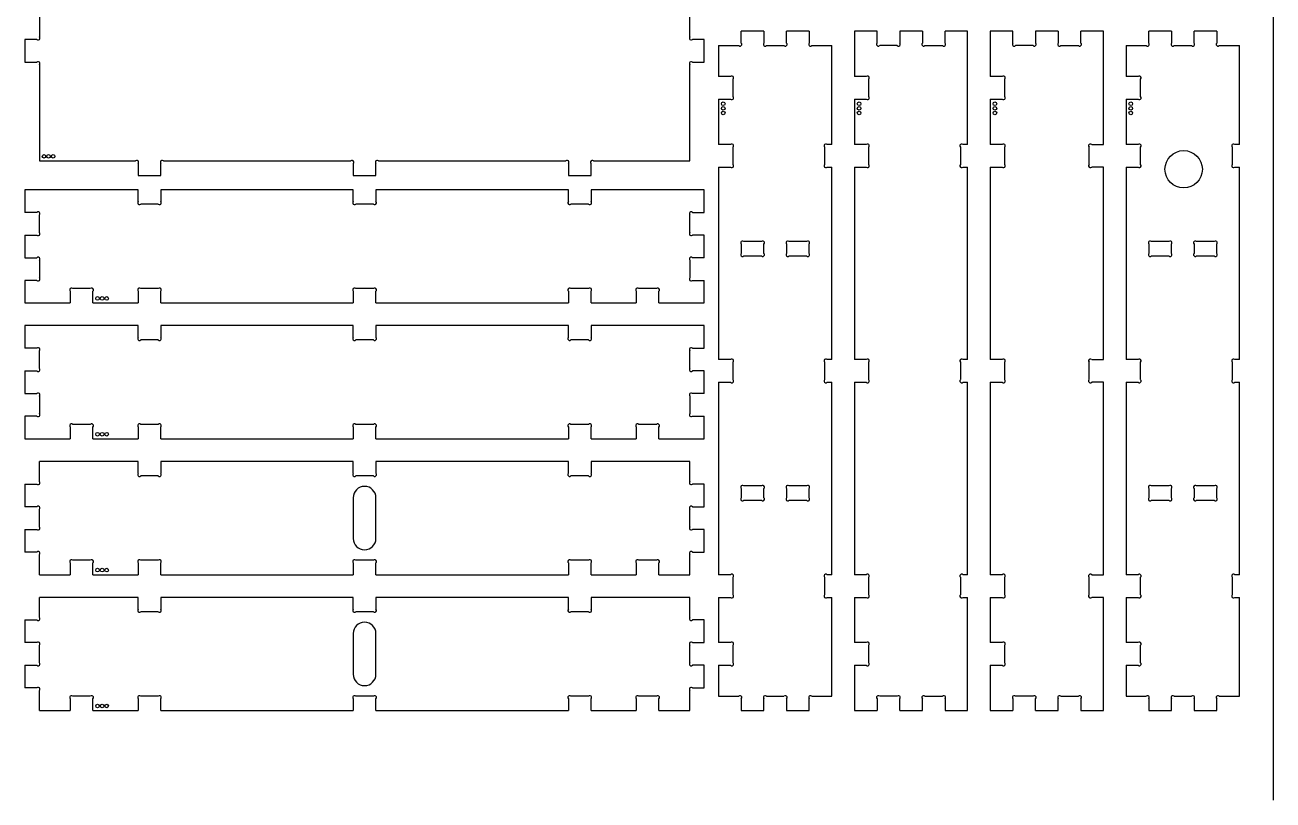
# Model space of a CAD drawing. Header units: inches. Extents: x 0.8 to 22.5, y -0.3 to 48.
# Drawn here: x 0.8 to 22.5, y -0.32 to 13.15 of the extents above; entities that cross this region are included whole.
import ezdxf

# ---------------------------------------------------------------- set-up
doc = ezdxf.new("R2010")
doc.units = ezdxf.units.IN
doc.header["$MEASUREMENT"] = 0
doc.layers.add('FORMAT', color=7, linetype='Continuous')

msp = doc.modelspace()

# ---------------------------------------------------------------- linework, layer by layer
at = {"color": 7, "linetype": 'Continuous', "lineweight": 25}
for p, q in [((13.25, 12.838), (13.25, 13.044)), ((13.644, 13.044), (13.25, 13.044)), ((13.644, 13.044), (13.644, 12.838)), ((14.038, 12.838), (14.038, 13.044)), ((14.431, 13.044), (14.038, 13.044)), ((14.431, 13.044), (14.431, 12.838)), ((15.219, 13.044), (15.219, 12.256)), ((15.612, 13.044), (15.219, 13.044)), ((15.612, 12.838), (15.612, 13.044)), ((16.006, 13.044), (16.006, 12.838)), ((16.4, 13.044), (16.006, 13.044)), ((16.4, 13.044), (16.4, 12.838)), ((16.794, 12.838), (16.794, 13.044)), ((17.187, 13.044), (16.794, 13.044)), ((17.187, 11.075), (17.187, 13.044)), ((17.581, 13.044), (17.581, 12.256)), ((17.975, 13.044), (17.581, 13.044)), ((17.975, 12.838), (17.975, 13.044)), ((18.762, 13.044), (18.368, 13.044)), ((18.368, 13.044), (18.368, 12.838)), ((18.762, 13.044), (18.762, 12.838)), ((19.549, 13.044), (19.156, 13.044)), ((19.156, 12.838), (19.156, 13.044)), ((19.549, 11.075), (19.549, 13.044)), ((12.857, 12.794), (12.857, 12.256)), ((12.857, 12.794), (13.206, 12.794)), ((13.688, 12.794), (13.993, 12.794)), ((14.476, 12.794), (14.825, 12.794)), ((14.825, 11.075), (14.825, 12.794)), ((15.962, 12.794), (15.657, 12.794)), ((16.444, 12.794), (16.749, 12.794)), ((18.324, 12.794), (18.019, 12.794)), ((18.806, 12.794), (19.112, 12.794)), ((13.062, 12.256), (12.857, 12.256)), ((13.107, 11.907), (13.107, 12.212)), ((15.425, 12.256), (15.219, 12.256)), ((15.469, 11.907), (15.469, 12.212)), ((17.787, 12.256), (17.581, 12.256)), ((17.831, 11.907), (17.831, 12.212)), ((12.857, 11.863), (12.857, 11.075)), ((12.857, 11.863), (13.062, 11.863)), ((15.219, 11.863), (15.219, 11.075)), ((15.219, 11.863), (15.425, 11.863)), ((17.581, 11.863), (17.581, 11.075)), ((17.581, 11.863), (17.787, 11.863)), ((13.062, 11.075), (12.857, 11.075)), ((14.825, 11.075), (14.744, 11.075)), ((15.425, 11.075), (15.219, 11.075)), ((17.187, 11.075), (17.106, 11.075)), ((17.787, 11.075), (17.581, 11.075)), ((19.344, 11.075), (19.549, 11.075)), ((13.107, 10.726), (13.107, 11.031)), ((14.7, 11.031), (14.7, 10.726)), ((15.469, 10.726), (15.469, 11.031)), ((17.062, 11.031), (17.062, 10.726)), ((17.831, 10.726), (17.831, 11.031)), ((19.299, 10.726), (19.299, 11.031)), ((12.857, 10.682), (12.857, 7.335)), ((12.857, 10.682), (13.062, 10.682)), ((14.744, 10.682), (14.825, 10.682)), ((14.825, 7.335), (14.825, 10.682)), ((15.219, 10.682), (15.219, 7.335)), ((15.219, 10.682), (15.425, 10.682)), ((17.106, 10.682), (17.187, 10.682)), ((17.187, 7.335), (17.187, 10.682)), ((17.581, 10.682), (17.581, 7.335)), ((17.581, 10.682), (17.787, 10.682)), ((19.549, 10.682), (19.344, 10.682)), ((19.549, 7.335), (19.549, 10.682)), ((13.25, 9.344), (13.25, 9.182)), ((13.6, 9.388), (13.294, 9.388)), ((13.644, 9.182), (13.644, 9.344)), ((14.038, 9.344), (14.038, 9.182)), ((14.387, 9.388), (14.082, 9.388)), ((14.431, 9.182), (14.431, 9.344)), ((13.294, 9.138), (13.6, 9.138)), ((14.082, 9.138), (14.387, 9.138)), ((0.796, 7.926), (0.796, 7.532)), ((2.764, 7.926), (0.796, 7.926)), ((2.764, 7.72), (2.764, 7.926)), ((6.504, 7.926), (3.158, 7.926)), ((3.158, 7.926), (3.158, 7.72)), ((6.504, 7.72), (6.504, 7.926)), ((10.244, 7.926), (6.898, 7.926)), ((6.898, 7.926), (6.898, 7.72)), ((10.244, 7.72), (10.244, 7.926)), ((12.607, 7.926), (10.638, 7.926)), ((10.638, 7.926), (10.638, 7.72)), ((12.607, 7.532), (12.607, 7.926)), ((3.114, 7.676), (2.808, 7.676)), ((6.854, 7.676), (6.548, 7.676)), ((10.594, 7.676), (10.289, 7.676)), ((1.001, 7.532), (0.796, 7.532)), ((1.046, 7.182), (1.046, 7.488)), ((12.357, 7.182), (12.357, 7.488)), ((12.401, 7.532), (12.607, 7.532)), ((13.062, 7.335), (12.857, 7.335)), ((13.107, 6.986), (13.107, 7.291)), ((14.7, 7.291), (14.7, 6.986)), ((14.825, 7.335), (14.744, 7.335)), ((15.425, 7.335), (15.219, 7.335)), ((15.469, 6.986), (15.469, 7.291)), ((17.062, 7.291), (17.062, 6.986)), ((17.187, 7.335), (17.106, 7.335)), ((17.787, 7.335), (17.581, 7.335)), ((17.831, 6.986), (17.831, 7.291)), ((19.299, 6.986), (19.299, 7.291)), ((19.344, 7.335), (19.549, 7.335)), ((0.796, 7.138), (0.796, 6.745)), ((0.796, 7.138), (1.001, 7.138)), ((12.607, 7.138), (12.401, 7.138)), ((12.607, 6.745), (12.607, 7.138)), ((0.796, 6.745), (1.001, 6.745)), ((12.607, 6.745), (12.401, 6.745)), ((12.857, 6.941), (12.857, 3.595)), ((12.857, 6.941), (13.062, 6.941)), ((14.744, 6.941), (14.825, 6.941)), ((14.825, 3.595), (14.825, 6.941)), ((15.219, 6.941), (15.219, 3.595)), ((15.219, 6.941), (15.425, 6.941)), ((17.106, 6.941), (17.187, 6.941)), ((17.187, 3.595), (17.187, 6.941)), ((17.581, 6.941), (17.581, 3.595)), ((17.581, 6.941), (17.787, 6.941)), ((19.549, 6.941), (19.344, 6.941)), ((19.549, 3.595), (19.549, 6.941)), ((1.046, 6.7), (1.046, 6.395)), ((12.357, 6.7), (12.357, 6.395)), ((0.796, 6.351), (0.796, 5.957)), ((1.001, 6.351), (0.796, 6.351)), ((12.401, 6.351), (12.607, 6.351)), ((12.607, 5.957), (12.607, 6.351)), ((1.583, 6.163), (1.583, 5.957)), ((1.932, 6.207), (1.627, 6.207)), ((1.977, 5.957), (1.977, 6.163)), ((2.764, 6.163), (2.764, 5.957)), ((3.114, 6.207), (2.808, 6.207)), ((3.158, 5.957), (3.158, 6.163)), ((6.504, 6.163), (6.504, 5.957)), ((6.854, 6.207), (6.548, 6.207)), ((6.898, 5.957), (6.898, 6.163)), ((10.244, 6.163), (10.244, 5.957)), ((10.594, 6.207), (10.289, 6.207)), ((10.638, 5.957), (10.638, 6.163)), ((11.425, 6.163), (11.425, 5.957)), ((11.775, 6.207), (11.47, 6.207)), ((11.819, 5.957), (11.819, 6.163)), ((0.796, 5.957), (1.583, 5.957)), ((1.977, 5.957), (2.764, 5.957)), ((3.158, 5.957), (6.504, 5.957)), ((6.898, 5.957), (10.244, 5.957)), ((10.638, 5.957), (11.425, 5.957)), ((11.819, 5.957), (12.607, 5.957)), ((13.25, 5.094), (13.25, 4.932)), ((13.6, 5.138), (13.294, 5.138)), ((13.644, 4.932), (13.644, 5.094)), ((14.038, 5.094), (14.038, 4.932)), ((14.387, 5.138), (14.082, 5.138)), ((14.431, 4.932), (14.431, 5.094)), ((13.294, 4.888), (13.6, 4.888)), ((14.082, 4.888), (14.387, 4.888)), ((13.062, 3.595), (12.857, 3.595)), ((13.107, 3.245), (13.107, 3.551)), ((14.7, 3.551), (14.7, 3.245)), ((14.825, 3.595), (14.744, 3.595)), ((15.425, 3.595), (15.219, 3.595)), ((15.469, 3.245), (15.469, 3.551)), ((17.062, 3.551), (17.062, 3.245)), ((17.187, 3.595), (17.106, 3.595)), ((17.787, 3.595), (17.581, 3.595)), ((17.831, 3.245), (17.831, 3.551)), ((19.299, 3.245), (19.299, 3.551)), ((19.344, 3.595), (19.549, 3.595)), ((1.046, 2.852), (1.046, 3.201)), ((2.764, 3.201), (1.046, 3.201)), ((2.764, 2.995), (2.764, 3.201)), ((3.158, 3.201), (3.158, 2.995)), ((6.504, 3.201), (3.158, 3.201)), ((6.504, 2.995), (6.504, 3.201)), ((10.244, 3.201), (6.898, 3.201)), ((6.898, 3.201), (6.898, 2.995)), ((10.244, 2.995), (10.244, 3.201)), ((10.638, 3.201), (10.638, 2.995)), ((12.357, 3.201), (10.638, 3.201)), ((12.357, 2.852), (12.357, 3.201)), ((12.857, 3.201), (12.857, 2.414)), ((12.857, 3.201), (13.062, 3.201)), ((14.744, 3.201), (14.825, 3.201)), ((14.825, 1.483), (14.825, 3.201)), ((15.219, 3.201), (15.219, 2.414)), ((15.219, 3.201), (15.425, 3.201)), ((17.106, 3.201), (17.187, 3.201)), ((17.187, 1.233), (17.187, 3.201)), ((17.581, 3.201), (17.581, 2.414)), ((17.581, 3.201), (17.787, 3.201)), ((19.549, 3.201), (19.344, 3.201)), ((19.549, 1.233), (19.549, 3.201)), ((3.114, 2.951), (2.808, 2.951)), ((6.854, 2.951), (6.548, 2.951)), ((10.594, 2.951), (10.289, 2.951)), ((0.796, 2.808), (0.796, 2.414)), ((0.796, 2.808), (1.001, 2.808)), ((12.607, 2.808), (12.401, 2.808)), ((12.607, 2.414), (12.607, 2.808)), ((1.001, 2.414), (0.796, 2.414)), ((6.504, 2.571), (6.504, 1.863)), ((6.898, 1.863), (6.898, 2.571)), ((12.401, 2.414), (12.607, 2.414)), ((13.062, 2.414), (12.857, 2.414)), ((15.425, 2.414), (15.219, 2.414)), ((17.787, 2.414), (17.581, 2.414)), ((1.046, 2.064), (1.046, 2.37)), ((12.357, 2.064), (12.357, 2.37)), ((13.107, 2.064), (13.107, 2.37)), ((15.469, 2.064), (15.469, 2.37)), ((17.831, 2.064), (17.831, 2.37)), ((0.796, 2.02), (0.796, 1.626)), ((0.796, 2.02), (1.001, 2.02)), ((12.607, 2.02), (12.401, 2.02)), ((12.607, 1.626), (12.607, 2.02)), ((12.857, 2.02), (12.857, 1.483)), ((12.857, 2.02), (13.062, 2.02)), ((15.219, 2.02), (15.219, 1.233)), ((15.219, 2.02), (15.425, 2.02)), ((17.581, 2.02), (17.581, 1.233)), ((17.581, 2.02), (17.787, 2.02)), ((1.001, 1.626), (0.796, 1.626)), ((1.046, 1.233), (1.046, 1.582)), ((12.357, 1.233), (12.357, 1.582)), ((12.401, 1.626), (12.607, 1.626)), ((1.583, 1.439), (1.583, 1.233)), ((1.932, 1.483), (1.627, 1.483)), ((1.977, 1.233), (1.977, 1.439)), ((2.764, 1.439), (2.764, 1.233)), ((3.114, 1.483), (2.808, 1.483)), ((3.158, 1.233), (3.158, 1.439)), ((6.504, 1.439), (6.504, 1.233)), ((6.854, 1.483), (6.548, 1.483)), ((6.898, 1.233), (6.898, 1.439)), ((10.244, 1.439), (10.244, 1.233)), ((10.594, 1.483), (10.289, 1.483)), ((10.638, 1.233), (10.638, 1.439)), ((11.425, 1.439), (11.425, 1.233)), ((11.775, 1.483), (11.47, 1.483)), ((11.819, 1.233), (11.819, 1.439)), ((12.857, 1.483), (13.206, 1.483)), ((13.25, 1.439), (13.25, 1.233)), ((13.644, 1.233), (13.644, 1.439)), ((13.688, 1.483), (13.993, 1.483)), ((14.038, 1.439), (14.038, 1.233)), ((14.431, 1.233), (14.431, 1.439)), ((14.476, 1.483), (14.825, 1.483)), ((15.612, 1.439), (15.612, 1.233)), ((15.962, 1.483), (15.657, 1.483)), ((16.006, 1.233), (16.006, 1.439)), ((16.4, 1.233), (16.4, 1.439)), ((16.444, 1.483), (16.749, 1.483)), ((16.794, 1.439), (16.794, 1.233)), ((17.975, 1.439), (17.975, 1.233)), ((18.324, 1.483), (18.019, 1.483)), ((18.368, 1.233), (18.368, 1.439)), ((18.762, 1.233), (18.762, 1.439)), ((18.806, 1.483), (19.112, 1.483)), ((19.156, 1.439), (19.156, 1.233)), ((1.046, 1.233), (1.583, 1.233)), ((1.977, 1.233), (2.764, 1.233)), ((3.158, 1.233), (6.504, 1.233)), ((6.898, 1.233), (10.244, 1.233)), ((10.638, 1.233), (11.425, 1.233)), ((11.819, 1.233), (12.357, 1.233)), ((13.25, 1.233), (13.644, 1.233)), ((14.038, 1.233), (14.431, 1.233)), ((15.219, 1.233), (15.612, 1.233)), ((16.006, 1.233), (16.4, 1.233)), ((16.794, 1.233), (17.187, 1.233)), ((17.581, 1.233), (17.975, 1.233)), ((18.368, 1.233), (18.762, 1.233)), ((19.156, 1.233), (19.549, 1.233))]:
    msp.add_line(p, q, dxfattribs=at)
for centre, radius in [((12.937, 11.783), 0.0313), ((12.937, 11.703), 0.0312), ((15.299, 11.783), 0.0313), ((15.299, 11.703), 0.0312), ((17.661, 11.783), 0.0313), ((17.661, 11.703), 0.0312), ((12.937, 11.623), 0.0313), ((15.299, 11.623), 0.0313), ((17.661, 11.623), 0.0313), ((2.057, 6.037), 0.0312), ((2.137, 6.037), 0.0312), ((2.217, 6.037), 0.0312), ((2.057, 1.313), 0.0313), ((2.137, 1.313), 0.0313), ((2.217, 1.313), 0.0313)]:
    msp.add_circle(centre, radius, dxfattribs=at)
for centre, radius, start, end in [((13.228, 12.816), 0.0312, 224.7488, 45.2512), ((13.666, 12.816), 0.0313, 134.7488, 315.2512), ((14.016, 12.816), 0.0312, 224.7488, 45.2512), ((14.453, 12.816), 0.0312, 134.7488, 315.2512), ((15.634, 12.816), 0.0313, 134.7488, 315.2512), ((15.984, 12.816), 0.0312, 224.7488, 45.2512), ((16.422, 12.816), 0.0312, 134.7488, 315.2512), ((16.772, 12.816), 0.0312, 224.7488, 45.2512), ((17.997, 12.816), 0.0312, 134.7488, 315.2512), ((18.346, 12.816), 0.0313, 224.7488, 45.2512), ((18.784, 12.816), 0.0313, 134.7488, 315.2512), ((19.134, 12.816), 0.0313, 224.7488, 45.2512), ((13.085, 12.234), 0.0313, 314.7488, 135.2512), ((15.447, 12.234), 0.0313, 314.7488, 135.2512), ((17.809, 12.234), 0.0313, 314.7488, 135.2512), ((13.085, 11.885), 0.0312, 224.7488, 45.2512), ((15.447, 11.885), 0.0312, 224.7488, 45.2512), ((17.809, 11.885), 0.0313, 224.7488, 45.2512), ((13.085, 11.053), 0.0312, 314.7488, 135.2512), ((14.722, 11.053), 0.0313, 44.7488, 225.2512), ((15.447, 11.053), 0.0312, 314.7488, 135.2512), ((17.084, 11.053), 0.0313, 44.7488, 225.2512), ((17.809, 11.053), 0.0313, 314.7488, 135.2512), ((19.321, 11.053), 0.0313, 44.7488, 225.2512), ((13.085, 10.704), 0.0312, 224.7488, 45.2512), ((14.722, 10.704), 0.0312, 134.7488, 315.2512), ((15.447, 10.704), 0.0312, 224.7488, 45.2512), ((17.084, 10.704), 0.0313, 134.7488, 315.2512), ((17.809, 10.704), 0.0313, 224.7488, 45.2512), ((19.321, 10.704), 0.0313, 134.7488, 315.2512), ((13.272, 9.366), 0.0313, 44.7488, 225.2512), ((13.622, 9.366), 0.0313, 314.7488, 135.2512), ((14.06, 9.366), 0.0313, 44.7488, 225.2512), ((14.409, 9.366), 0.0313, 314.7488, 135.2512), ((13.272, 9.16), 0.0313, 134.7488, 315.2512), ((13.622, 9.16), 0.0313, 224.7488, 45.2512), ((14.06, 9.16), 0.0313, 134.7488, 315.2512), ((14.409, 9.16), 0.0313, 224.7488, 45.2512), ((2.786, 7.698), 0.0313, 134.7488, 315.2512), ((3.136, 7.698), 0.0313, 224.7488, 45.2512), ((6.526, 7.698), 0.0313, 134.7488, 315.2512), ((6.876, 7.698), 0.0313, 224.7488, 45.2512), ((10.266, 7.698), 0.0313, 134.7488, 315.2512), ((10.616, 7.698), 0.0313, 224.7488, 45.2512), ((1.024, 7.51), 0.0313, 314.7488, 135.2512), ((12.379, 7.51), 0.0313, 44.7488, 225.2512), ((1.024, 7.16), 0.0313, 224.7488, 45.2512), ((12.379, 7.16), 0.0313, 134.7488, 315.2512), ((13.085, 7.313), 0.0313, 314.7488, 135.2512), ((14.722, 7.313), 0.0313, 44.7488, 225.2512), ((15.447, 7.313), 0.0313, 314.7488, 135.2512), ((17.084, 7.313), 0.0313, 44.7488, 225.2512), ((17.809, 7.313), 0.0313, 314.7488, 135.2512), ((19.321, 7.313), 0.0312, 44.7488, 225.2512), ((13.085, 6.963), 0.0313, 224.7488, 45.2512), ((14.722, 6.963), 0.0313, 134.7488, 315.2512), ((15.447, 6.963), 0.0312, 224.7488, 45.2512), ((17.084, 6.963), 0.0313, 134.7488, 315.2512), ((17.809, 6.963), 0.0313, 224.7488, 45.2512), ((19.321, 6.963), 0.0313, 134.7488, 315.2512), ((1.024, 6.723), 0.0313, 314.7488, 135.2512), ((12.379, 6.723), 0.0313, 44.7488, 225.2512), ((1.024, 6.373), 0.0313, 224.7488, 45.2512), ((12.379, 6.373), 0.0313, 134.7488, 315.2512), ((1.605, 6.185), 0.0313, 44.7488, 225.2512), ((1.955, 6.185), 0.0313, 314.7488, 135.2512), ((2.786, 6.185), 0.0313, 44.7488, 225.2512), ((3.136, 6.185), 0.0313, 314.7488, 135.2512), ((6.526, 6.185), 0.0313, 44.7488, 225.2512), ((6.876, 6.185), 0.0313, 314.7488, 135.2512), ((10.266, 6.185), 0.0313, 44.7488, 225.2512), ((10.616, 6.185), 0.0313, 314.7488, 135.2512), ((11.447, 6.185), 0.0313, 44.7488, 225.2512), ((11.797, 6.185), 0.0313, 314.7488, 135.2512), ((13.272, 5.116), 0.0312, 44.7488, 225.2512), ((13.622, 5.116), 0.0313, 314.7488, 135.2512), ((14.06, 5.116), 0.0312, 44.7488, 225.2512), ((14.409, 5.116), 0.0312, 314.7488, 135.2512), ((13.272, 4.91), 0.0312, 134.7488, 315.2512), ((13.622, 4.91), 0.0313, 224.7488, 45.2512), ((14.06, 4.91), 0.0312, 134.7488, 315.2512), ((14.409, 4.91), 0.0312, 224.7488, 45.2512), ((13.085, 3.573), 0.0313, 314.7488, 135.2512), ((14.722, 3.573), 0.0313, 44.7488, 225.2512), ((15.447, 3.573), 0.0312, 314.7488, 135.2512), ((17.084, 3.573), 0.0313, 44.7488, 225.2512), ((17.809, 3.573), 0.0313, 314.7488, 135.2512), ((19.321, 3.573), 0.0313, 44.7488, 225.2512), ((13.085, 3.223), 0.0313, 224.7488, 45.2512), ((14.722, 3.223), 0.0313, 134.7488, 315.2512), ((15.447, 3.223), 0.0312, 224.7488, 45.2512), ((17.084, 3.223), 0.0313, 134.7488, 315.2512), ((17.809, 3.223), 0.0313, 224.7488, 45.2512), ((19.321, 3.223), 0.0313, 134.7488, 315.2512), ((1.024, 2.83), 0.0313, 224.7488, 45.2512), ((2.786, 2.973), 0.0313, 134.7488, 315.2512), ((3.136, 2.973), 0.0312, 224.7488, 45.2512), ((6.526, 2.973), 0.0313, 134.7488, 315.2512), ((6.876, 2.973), 0.0313, 224.7488, 45.2512), ((10.266, 2.973), 0.0313, 134.7488, 315.2512), ((10.616, 2.973), 0.0313, 224.7488, 45.2512), ((12.379, 2.83), 0.0313, 134.7488, 315.2512), ((6.701, 2.571), 0.197, 0, 180), ((1.024, 2.392), 0.0313, 314.7488, 135.2512), ((12.379, 2.392), 0.0313, 44.7488, 225.2512), ((13.085, 2.392), 0.0313, 314.7488, 135.2512), ((15.447, 2.392), 0.0313, 314.7488, 135.2512), ((17.809, 2.392), 0.0313, 314.7488, 135.2512), ((1.024, 2.042), 0.0313, 224.7488, 45.2512), ((12.379, 2.042), 0.0313, 134.7488, 315.2512), ((13.085, 2.042), 0.0313, 224.7488, 45.2512), ((15.447, 2.042), 0.0312, 224.7488, 45.2512), ((17.809, 2.042), 0.0313, 224.7488, 45.2512), ((6.701, 1.863), 0.197, 180, 0), ((1.024, 1.604), 0.0313, 314.7488, 135.2512), ((12.379, 1.604), 0.0313, 44.7488, 225.2512), ((1.605, 1.461), 0.0313, 44.7488, 225.2512), ((1.955, 1.461), 0.0313, 314.7488, 135.2512), ((2.786, 1.461), 0.0313, 44.7488, 225.2512), ((3.136, 1.461), 0.0313, 314.7488, 135.2512), ((6.526, 1.461), 0.0313, 44.7488, 225.2512), ((6.876, 1.461), 0.0312, 314.7488, 135.2512), ((10.266, 1.461), 0.0313, 44.7488, 225.2512), ((10.616, 1.461), 0.0313, 314.7488, 135.2512), ((11.447, 1.461), 0.0313, 44.7488, 225.2512), ((11.797, 1.461), 0.0312, 314.7488, 135.2512), ((13.228, 1.461), 0.0312, 314.7488, 135.2512), ((13.666, 1.461), 0.0313, 44.7488, 225.2512), ((14.016, 1.461), 0.0313, 314.7488, 135.2512), ((14.453, 1.461), 0.0313, 44.7488, 225.2512), ((15.634, 1.461), 0.0313, 44.7488, 225.2512), ((15.984, 1.461), 0.0313, 314.7488, 135.2512), ((16.422, 1.461), 0.0313, 44.7488, 225.2512), ((16.772, 1.461), 0.0313, 314.7488, 135.2512), ((17.997, 1.461), 0.0313, 44.7488, 225.2512), ((18.346, 1.461), 0.0313, 314.7488, 135.2512), ((18.784, 1.461), 0.0313, 44.7488, 225.2512), ((19.134, 1.461), 0.0313, 314.7488, 135.2512)]:
    msp.add_arc(centre, radius, start, end, dxfattribs=at)
at = {"layer": 'FORMAT'}
msp.add_line((22.497, 47.983), (22.497, -0.323), dxfattribs=at)
at = {"layer": 'FORMAT', "linetype": 'Continuous', "lineweight": 25}
for p, q in [((1.046, 16.202), (1.046, 12.944)), ((12.357, 12.944), (12.357, 16.202)), ((20.337, 12.838), (20.337, 13.044)), ((20.731, 13.044), (20.337, 13.044)), ((20.731, 13.044), (20.731, 12.838)), ((21.124, 12.838), (21.124, 13.044)), ((21.518, 13.044), (21.124, 13.044)), ((21.518, 13.044), (21.518, 12.838)), ((0.796, 12.9), (0.796, 12.506)), ((1.001, 12.9), (0.796, 12.9)), ((12.607, 12.9), (12.401, 12.9)), ((12.607, 12.506), (12.607, 12.9)), ((19.943, 12.794), (19.943, 12.256)), ((19.943, 12.794), (20.293, 12.794)), ((20.775, 12.794), (21.08, 12.794)), ((21.562, 12.794), (21.912, 12.794)), ((21.912, 11.075), (21.912, 12.794)), ((0.796, 12.506), (1.001, 12.506)), ((1.046, 12.462), (1.046, 10.788)), ((12.357, 10.788), (12.357, 12.462)), ((12.401, 12.506), (12.607, 12.506)), ((20.149, 12.256), (19.943, 12.256)), ((20.193, 11.907), (20.193, 12.212)), ((19.943, 11.863), (19.943, 11.075)), ((19.943, 11.863), (20.149, 11.863)), ((20.149, 11.075), (19.943, 11.075)), ((21.912, 11.075), (21.831, 11.075)), ((20.193, 10.726), (20.193, 11.031)), ((21.787, 11.031), (21.787, 10.726)), ((1.046, 10.788), (2.72, 10.788)), ((2.764, 10.744), (2.764, 10.538)), ((3.158, 10.538), (3.158, 10.744)), ((3.202, 10.788), (6.46, 10.788)), ((6.504, 10.744), (6.504, 10.538)), ((6.898, 10.538), (6.898, 10.744)), ((6.942, 10.788), (10.2, 10.788)), ((10.244, 10.744), (10.244, 10.538)), ((10.638, 10.538), (10.638, 10.744)), ((10.682, 10.788), (12.357, 10.788)), ((19.943, 10.682), (19.943, 7.335)), ((19.943, 10.682), (20.149, 10.682)), ((21.831, 10.682), (21.912, 10.682)), ((21.912, 7.335), (21.912, 10.682)), ((2.764, 10.538), (3.158, 10.538)), ((6.504, 10.538), (6.898, 10.538)), ((10.244, 10.538), (10.638, 10.538)), ((0.796, 10.288), (0.796, 9.894)), ((2.764, 10.288), (0.796, 10.288)), ((2.764, 10.082), (2.764, 10.288)), ((3.158, 10.288), (3.158, 10.082)), ((6.504, 10.288), (3.158, 10.288)), ((6.504, 10.082), (6.504, 10.288)), ((6.898, 10.288), (6.898, 10.082)), ((10.244, 10.288), (6.898, 10.288)), ((10.244, 10.082), (10.244, 10.288)), ((10.638, 10.288), (10.638, 10.082)), ((12.607, 10.288), (10.638, 10.288)), ((12.607, 9.894), (12.607, 10.288)), ((3.114, 10.038), (2.808, 10.038)), ((6.854, 10.038), (6.548, 10.038)), ((10.594, 10.038), (10.289, 10.038)), ((1.001, 9.894), (0.796, 9.894)), ((1.046, 9.545), (1.046, 9.85)), ((12.357, 9.545), (12.357, 9.85)), ((12.401, 9.894), (12.607, 9.894)), ((0.796, 9.5), (0.796, 9.107)), ((0.796, 9.5), (1.001, 9.5)), ((12.607, 9.5), (12.401, 9.5)), ((12.607, 9.107), (12.607, 9.5)), ((20.337, 9.344), (20.337, 9.182)), ((20.686, 9.388), (20.381, 9.388)), ((20.731, 9.182), (20.731, 9.344)), ((21.124, 9.344), (21.124, 9.182)), ((21.474, 9.388), (21.168, 9.388)), ((21.518, 9.182), (21.518, 9.344)), ((20.381, 9.138), (20.686, 9.138)), ((21.168, 9.138), (21.474, 9.138)), ((0.796, 9.107), (1.001, 9.107)), ((1.046, 9.063), (1.046, 8.757)), ((12.357, 9.063), (12.357, 8.757)), ((12.607, 9.107), (12.401, 9.107)), ((0.796, 8.713), (0.796, 8.319)), ((1.001, 8.713), (0.796, 8.713)), ((12.401, 8.713), (12.607, 8.713)), ((12.607, 8.319), (12.607, 8.713)), ((1.583, 8.525), (1.583, 8.319)), ((1.932, 8.569), (1.627, 8.569)), ((1.977, 8.319), (1.977, 8.525)), ((2.764, 8.525), (2.764, 8.319)), ((3.114, 8.569), (2.808, 8.569)), ((3.158, 8.319), (3.158, 8.525)), ((6.504, 8.525), (6.504, 8.319)), ((6.854, 8.569), (6.548, 8.569)), ((6.898, 8.319), (6.898, 8.525)), ((10.244, 8.525), (10.244, 8.319)), ((10.594, 8.569), (10.289, 8.569)), ((10.638, 8.319), (10.638, 8.525)), ((11.425, 8.525), (11.425, 8.319)), ((11.775, 8.569), (11.47, 8.569)), ((11.819, 8.319), (11.819, 8.525)), ((0.796, 8.319), (1.583, 8.319)), ((1.977, 8.319), (2.764, 8.319)), ((3.158, 8.319), (6.504, 8.319)), ((6.898, 8.319), (10.244, 8.319)), ((10.638, 8.319), (11.425, 8.319)), ((11.819, 8.319), (12.607, 8.319)), ((20.149, 7.335), (19.943, 7.335)), ((20.193, 6.986), (20.193, 7.291)), ((21.787, 7.291), (21.787, 6.986)), ((21.912, 7.335), (21.831, 7.335)), ((19.943, 6.941), (19.943, 3.595)), ((19.943, 6.941), (20.149, 6.941)), ((21.831, 6.941), (21.912, 6.941)), ((21.912, 3.595), (21.912, 6.941)), ((2.764, 5.563), (1.046, 5.563)), ((1.046, 5.214), (1.046, 5.563)), ((2.764, 5.358), (2.764, 5.563)), ((6.504, 5.563), (3.158, 5.563)), ((3.158, 5.563), (3.158, 5.358)), ((6.504, 5.358), (6.504, 5.563)), ((10.244, 5.563), (6.898, 5.563)), ((6.898, 5.563), (6.898, 5.358)), ((10.244, 5.358), (10.244, 5.563)), ((12.357, 5.563), (10.638, 5.563)), ((10.638, 5.563), (10.638, 5.358)), ((12.357, 5.214), (12.357, 5.563)), ((3.114, 5.313), (2.808, 5.313)), ((6.854, 5.313), (6.548, 5.313)), ((10.594, 5.313), (10.289, 5.313)), ((0.796, 5.17), (0.796, 4.776)), ((0.796, 5.17), (1.001, 5.17)), ((12.607, 5.17), (12.401, 5.17)), ((12.607, 4.776), (12.607, 5.17)), ((20.337, 5.094), (20.337, 4.932)), ((20.686, 5.138), (20.381, 5.138)), ((20.731, 4.932), (20.731, 5.094)), ((21.124, 5.094), (21.124, 4.932)), ((21.474, 5.138), (21.168, 5.138)), ((21.518, 4.932), (21.518, 5.094)), ((1.001, 4.776), (0.796, 4.776)), ((6.504, 4.934), (6.504, 4.225)), ((6.898, 4.225), (6.898, 4.934)), ((12.401, 4.776), (12.607, 4.776)), ((20.381, 4.888), (20.686, 4.888)), ((21.168, 4.888), (21.474, 4.888)), ((1.046, 4.427), (1.046, 4.732)), ((12.357, 4.427), (12.357, 4.732)), ((0.796, 4.382), (0.796, 3.989)), ((0.796, 4.382), (1.001, 4.382)), ((12.607, 4.382), (12.401, 4.382)), ((12.607, 3.989), (12.607, 4.382)), ((1.001, 3.989), (0.796, 3.989)), ((1.046, 3.595), (1.046, 3.944)), ((12.357, 3.595), (12.357, 3.944)), ((12.401, 3.989), (12.607, 3.989)), ((1.583, 3.801), (1.583, 3.595)), ((1.932, 3.845), (1.627, 3.845)), ((1.977, 3.595), (1.977, 3.801)), ((2.764, 3.801), (2.764, 3.595)), ((3.114, 3.845), (2.808, 3.845)), ((3.158, 3.595), (3.158, 3.801)), ((6.504, 3.801), (6.504, 3.595)), ((6.854, 3.845), (6.548, 3.845)), ((6.898, 3.595), (6.898, 3.801)), ((10.244, 3.801), (10.244, 3.595)), ((10.594, 3.845), (10.289, 3.845)), ((10.638, 3.595), (10.638, 3.801)), ((11.425, 3.801), (11.425, 3.595)), ((11.775, 3.845), (11.47, 3.845)), ((11.819, 3.595), (11.819, 3.801)), ((1.046, 3.595), (1.583, 3.595)), ((1.977, 3.595), (2.764, 3.595)), ((3.158, 3.595), (6.504, 3.595)), ((6.898, 3.595), (10.244, 3.595)), ((10.638, 3.595), (11.425, 3.595)), ((11.819, 3.595), (12.357, 3.595)), ((20.149, 3.595), (19.943, 3.595)), ((20.193, 3.245), (20.193, 3.551)), ((21.787, 3.551), (21.787, 3.245)), ((21.912, 3.595), (21.831, 3.595)), ((19.943, 3.201), (19.943, 2.414)), ((19.943, 3.201), (20.149, 3.201)), ((21.831, 3.201), (21.912, 3.201)), ((21.912, 1.483), (21.912, 3.201)), ((20.149, 2.414), (19.943, 2.414)), ((20.193, 2.064), (20.193, 2.37)), ((19.943, 2.02), (19.943, 1.483)), ((19.943, 2.02), (20.149, 2.02)), ((19.943, 1.483), (20.293, 1.483)), ((20.337, 1.439), (20.337, 1.233)), ((20.731, 1.233), (20.731, 1.439)), ((20.775, 1.483), (21.08, 1.483)), ((21.124, 1.439), (21.124, 1.233)), ((21.518, 1.233), (21.518, 1.439)), ((21.562, 1.483), (21.912, 1.483)), ((20.337, 1.233), (20.731, 1.233)), ((21.124, 1.233), (21.518, 1.233))]:
    msp.add_line(p, q, dxfattribs=at)
for centre, radius in [((20.023, 11.783), 0.0313), ((20.023, 11.703), 0.0312), ((20.023, 11.623), 0.0313), ((1.126, 10.868), 0.0312), ((1.206, 10.868), 0.0312), ((1.286, 10.868), 0.0313), ((20.943, 10.644), 0.325), ((2.057, 8.399), 0.0313), ((2.137, 8.399), 0.0313), ((2.217, 8.399), 0.0313), ((2.057, 3.675), 0.0313), ((2.137, 3.675), 0.0313), ((2.217, 3.675), 0.0313)]:
    msp.add_circle(centre, radius, dxfattribs=at)
for centre, radius, start, end in [((1.024, 12.922), 0.0313, 224.7488, 45.2512), ((12.379, 12.922), 0.0313, 134.7488, 315.2512), ((20.315, 12.816), 0.0312, 224.7488, 45.2512), ((20.753, 12.816), 0.0313, 134.7488, 315.2512), ((21.102, 12.816), 0.0312, 224.7488, 45.2512), ((21.54, 12.816), 0.0312, 134.7488, 315.2512), ((1.024, 12.484), 0.0313, 314.7488, 135.2512), ((12.379, 12.484), 0.0313, 44.7488, 225.2512), ((20.171, 12.234), 0.0312, 314.7488, 135.2512), ((20.171, 11.885), 0.0312, 224.7488, 45.2512), ((20.171, 11.053), 0.0312, 314.7488, 135.2512), ((21.809, 11.053), 0.0313, 44.7488, 225.2512), ((2.742, 10.766), 0.0313, 314.7488, 135.2512), ((3.18, 10.766), 0.0313, 44.7488, 225.2512), ((6.482, 10.766), 0.0313, 314.7488, 135.2512), ((6.92, 10.766), 0.0312, 44.7488, 225.2512), ((10.222, 10.766), 0.0312, 314.7488, 135.2512), ((10.66, 10.766), 0.0312, 44.7488, 225.2512), ((20.171, 10.704), 0.0312, 224.7488, 45.2512), ((21.809, 10.704), 0.0312, 134.7488, 315.2512), ((2.786, 10.06), 0.0313, 134.7488, 315.2512), ((3.136, 10.06), 0.0312, 224.7488, 45.2512), ((6.526, 10.06), 0.0313, 134.7488, 315.2512), ((6.876, 10.06), 0.0312, 224.7488, 45.2512), ((10.266, 10.06), 0.0313, 134.7488, 315.2512), ((10.616, 10.06), 0.0313, 224.7488, 45.2512), ((1.024, 9.872), 0.0313, 314.7488, 135.2512), ((12.379, 9.872), 0.0313, 44.7488, 225.2512), ((1.024, 9.522), 0.0313, 224.7488, 45.2512), ((12.379, 9.522), 0.0313, 134.7488, 315.2512), ((20.359, 9.366), 0.0313, 44.7488, 225.2512), ((20.709, 9.366), 0.0312, 314.7488, 135.2512), ((21.146, 9.366), 0.0313, 44.7488, 225.2512), ((21.496, 9.366), 0.0312, 314.7488, 135.2512), ((1.024, 9.085), 0.0313, 314.7488, 135.2512), ((12.379, 9.085), 0.0313, 44.7488, 225.2512), ((20.359, 9.16), 0.0313, 134.7488, 315.2512), ((20.709, 9.16), 0.0312, 224.7488, 45.2512), ((21.146, 9.16), 0.0313, 134.7488, 315.2512), ((21.496, 9.16), 0.0313, 224.7488, 45.2512), ((1.024, 8.735), 0.0313, 224.7488, 45.2512), ((12.379, 8.735), 0.0313, 134.7488, 315.2512), ((1.605, 8.547), 0.0313, 44.7488, 225.2512), ((1.955, 8.547), 0.0313, 314.7488, 135.2512), ((2.786, 8.547), 0.0313, 44.7488, 225.2512), ((3.136, 8.547), 0.0313, 314.7488, 135.2512), ((6.526, 8.547), 0.0313, 44.7488, 225.2512), ((6.876, 8.547), 0.0313, 314.7488, 135.2512), ((10.266, 8.547), 0.0313, 44.7488, 225.2512), ((10.616, 8.547), 0.0313, 314.7488, 135.2512), ((11.447, 8.547), 0.0312, 44.7488, 225.2512), ((11.797, 8.547), 0.0313, 314.7488, 135.2512), ((20.171, 7.313), 0.0312, 314.7488, 135.2512), ((21.809, 7.313), 0.0313, 44.7488, 225.2512), ((20.171, 6.963), 0.0312, 224.7488, 45.2512), ((21.809, 6.963), 0.0313, 134.7488, 315.2512), ((1.024, 5.192), 0.0313, 224.7488, 45.2512), ((2.786, 5.335), 0.0313, 134.7488, 315.2512), ((3.136, 5.335), 0.0312, 224.7488, 45.2512), ((6.526, 5.335), 0.0313, 134.7488, 315.2512), ((6.876, 5.335), 0.0312, 224.7488, 45.2512), ((10.266, 5.335), 0.0313, 134.7488, 315.2512), ((10.616, 5.335), 0.0313, 224.7488, 45.2512), ((12.379, 5.192), 0.0313, 134.7488, 315.2512), ((6.701, 4.934), 0.197, 0, 180), ((20.359, 5.116), 0.0312, 44.7488, 225.2512), ((20.709, 5.116), 0.0312, 314.7488, 135.2512), ((21.146, 5.116), 0.0313, 44.7488, 225.2512), ((21.496, 5.116), 0.0312, 314.7488, 135.2512), ((1.024, 4.754), 0.0312, 314.7488, 135.2512), ((12.379, 4.754), 0.0312, 44.7488, 225.2512), ((20.359, 4.91), 0.0312, 134.7488, 315.2512), ((20.709, 4.91), 0.0312, 224.7488, 45.2512), ((21.146, 4.91), 0.0313, 134.7488, 315.2512), ((21.496, 4.91), 0.0312, 224.7488, 45.2512), ((1.024, 4.404), 0.0313, 224.7488, 45.2512), ((12.379, 4.404), 0.0313, 134.7488, 315.2512), ((6.701, 4.225), 0.197, 180, 0), ((1.024, 3.967), 0.0313, 314.7488, 135.2512), ((12.379, 3.967), 0.0313, 44.7488, 225.2512), ((1.605, 3.823), 0.0312, 44.7488, 225.2512), ((1.955, 3.823), 0.0313, 314.7488, 135.2512), ((2.786, 3.823), 0.0312, 44.7488, 225.2512), ((3.136, 3.823), 0.0313, 314.7488, 135.2512), ((6.526, 3.823), 0.0312, 44.7488, 225.2512), ((6.876, 3.823), 0.0313, 314.7488, 135.2512), ((10.266, 3.823), 0.0312, 44.7488, 225.2512), ((10.616, 3.823), 0.0313, 314.7488, 135.2512), ((11.447, 3.823), 0.0312, 44.7488, 225.2512), ((11.797, 3.823), 0.0313, 314.7488, 135.2512), ((20.171, 3.573), 0.0312, 314.7488, 135.2512), ((21.809, 3.573), 0.0313, 44.7488, 225.2512), ((20.171, 3.223), 0.0312, 224.7488, 45.2512), ((21.809, 3.223), 0.0313, 134.7488, 315.2512), ((20.171, 2.392), 0.0313, 314.7488, 135.2512), ((20.171, 2.042), 0.0312, 224.7488, 45.2512), ((20.315, 1.461), 0.0312, 314.7488, 135.2512), ((20.753, 1.461), 0.0313, 44.7488, 225.2512), ((21.102, 1.461), 0.0313, 314.7488, 135.2512), ((21.54, 1.461), 0.0313, 44.7488, 225.2512)]:
    msp.add_arc(centre, radius, start, end, dxfattribs=at)

doc.saveas('drawing.dxf')
